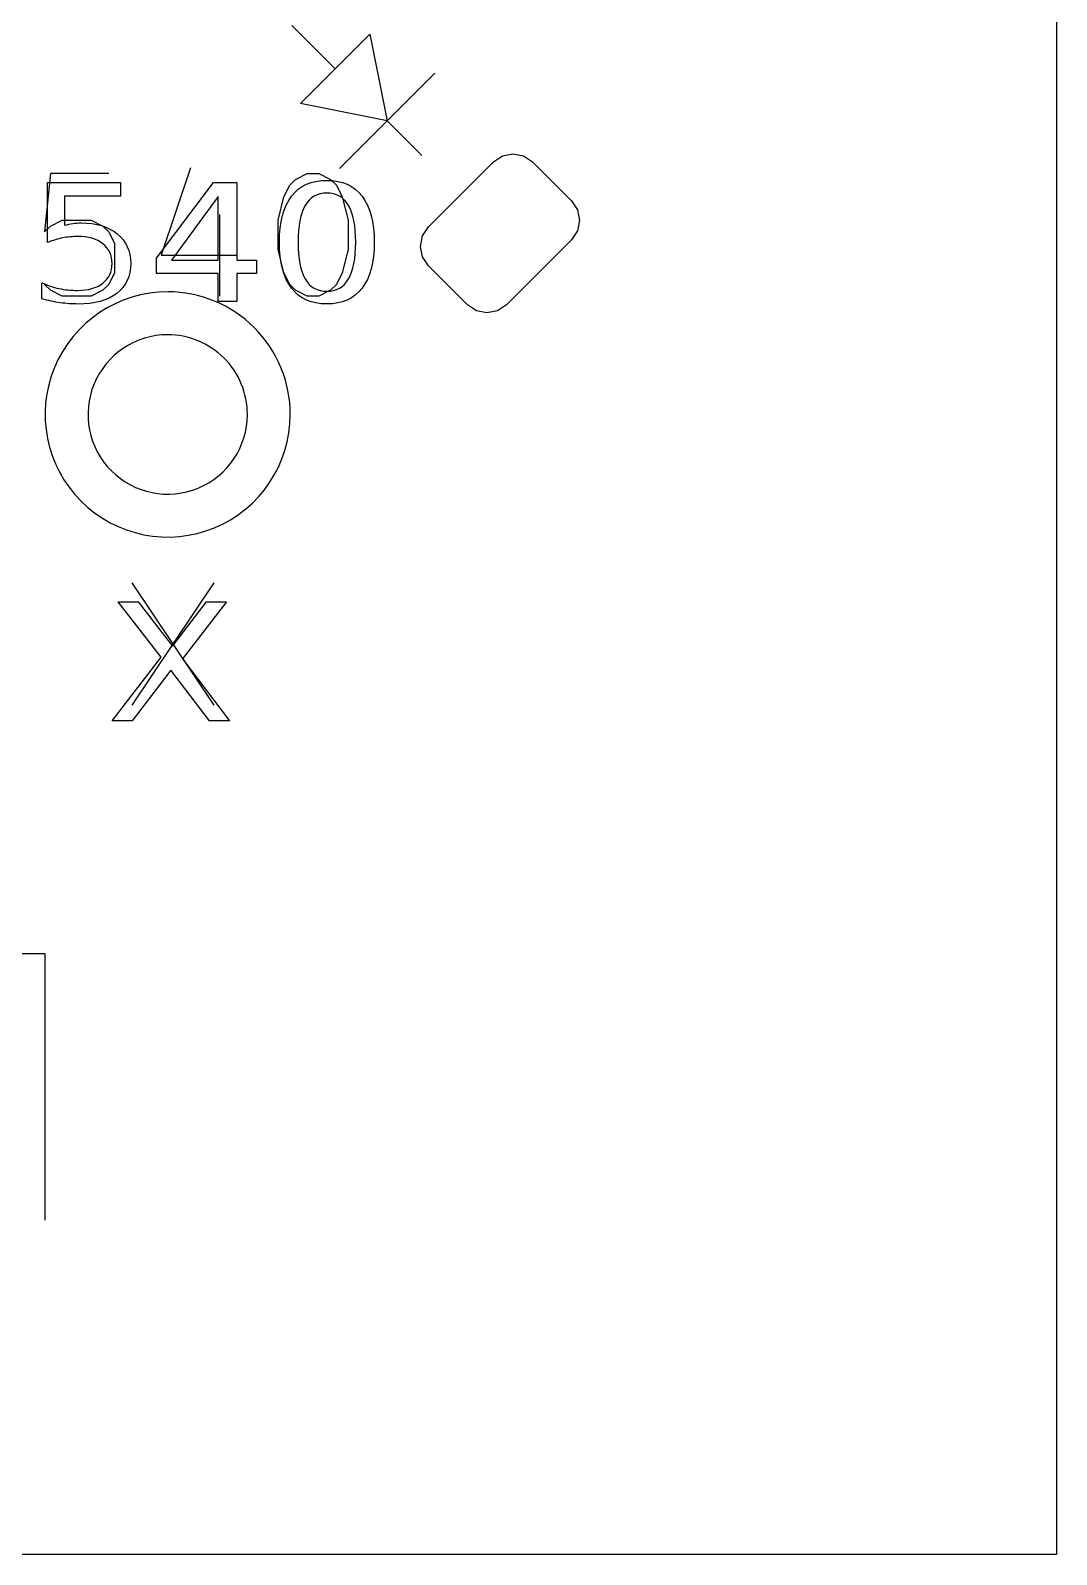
# Model space of a CAD drawing. Header units: millimetres. Extents: x 10 to 287, y 10 to 200.
# Drawn here: x 131.47 to 139.84, y 67.9 to 80.33 of the extents above; entities that cross this region are included whole.
import ezdxf

# ---------------------------------------------------------------- set-up
doc = ezdxf.new("R2010")
doc.units = ezdxf.units.MM
doc.layers.get('0').update_dxf_attribs({"linetype": 'CONTINUOUS'})

msp = doc.modelspace()

# ---------------------------------------------------------------- linework, layer by layer
at = {"color": 2}
msp.add_lwpolyline([(119.5427, 105.2999), (139.8427, 105.2999), (139.8427, 67.8999), (119.5427, 67.8999)], close=True, dxfattribs=at)
at = {"color": 7}
for points in [[(133.9594, 80.0202), (133.6059, 80.3737)], [(133.6766, 79.7374), (134.2423, 80.303)], [(134.2423, 80.303), (134.3837, 79.5959), (133.6766, 79.7374)], [(134.3837, 79.5959), (134.7726, 79.9848)], [(134.3837, 79.5959), (133.9948, 79.207)], [(134.6665, 79.3131), (134.3837, 79.5959)], [(132.7784, 79.2127), (132.5403, 78.4984), (133.1594, 78.4984)], [(132.1118, 79.1651), (131.6356, 79.1651), (131.588, 78.6889), (131.6356, 78.7365), (131.7308, 78.7841), (131.9689, 78.7841), (132.0641, 78.7365), (132.1118, 78.6889), (132.1594, 78.5937), (132.1594, 78.3556), (132.1118, 78.2603), (132.0641, 78.2127), (131.9689, 78.1651), (131.7308, 78.1651), (131.6356, 78.2127), (131.588, 78.2603)], [(131.61329, 78.60321), (131.6133, 79.09185)], [(131.6133, 79.09185), (132.20813, 79.09185), (132.20813, 78.98118), (131.75207, 78.98118), (131.75207, 78.7429)], [(133.0165, 78.8318), (133.0165, 78.1651)], [(131.56603, 78.14234), (131.56603, 78.2745)], [(132.3014, 75.8275), (132.968, 74.8275)], [(132.968, 75.8275), (132.3014, 74.8275)], [(131.5927, 72.7999), (130.9628, 72.7999)], [(131.5927, 70.6271), (131.5927, 72.7999)]]:
    msp.add_lwpolyline(points, dxfattribs=at)
for points in [[(135.356, 78.0933), (135.283, 78.0446), (135.1969, 78.0274), (135.1108, 78.0446), (135.0378, 78.0933), (134.7196, 78.4115), (134.6708, 78.4845), (134.6537, 78.5706), (134.6708, 78.6567), (134.7196, 78.7297), (135.2499, 79.2601), (135.3229, 79.3088), (135.409, 79.326), (135.4951, 79.3088), (135.5681, 79.2601), (135.8863, 78.9419), (135.9351, 78.8689), (135.9522, 78.7828), (135.9351, 78.6967), (135.8863, 78.6237)], [(135.356, 78.0933), (135.283, 78.0446), (135.1969, 78.0274), (135.1108, 78.0446), (135.0378, 78.0933), (134.7196, 78.4115), (134.6708, 78.4845), (134.6537, 78.5706), (134.6708, 78.6567), (134.7196, 78.7297), (135.2499, 79.2601), (135.3229, 79.3088), (135.409, 79.326), (135.4951, 79.3088), (135.5681, 79.2601), (135.8863, 78.9419), (135.9351, 78.8689), (135.9522, 78.7828), (135.9351, 78.6967), (135.8863, 78.6237)], [(135.356, 78.0933), (135.283, 78.0446), (135.1969, 78.0274), (135.1108, 78.0446), (135.0378, 78.0933), (134.7196, 78.4115), (134.6708, 78.4845), (134.6537, 78.5706), (134.6708, 78.6567), (134.7196, 78.7297), (135.2499, 79.2601), (135.3229, 79.3088), (135.409, 79.326), (135.4951, 79.3088), (135.5681, 79.2601), (135.8863, 78.9419), (135.9351, 78.8689), (135.9522, 78.7828), (135.9351, 78.6967), (135.8863, 78.6237)], [(132.96578, 79.09185), (133.1563, 79.09185), (133.1563, 78.4584), (133.31607, 78.4584), (133.31607, 78.34903), (133.1563, 78.34903), (133.1563, 78.11987), (133.00553, 78.11987), (133.00553, 78.34903), (132.49997, 78.34903), (132.49997, 78.47598)], [(133.7308, 79.1651), (133.826, 79.1651), (133.9213, 79.1175), (133.9689, 79.0699), (134.0165, 78.9746), (134.0641, 78.7841), (134.0641, 78.546), (134.0165, 78.3556), (133.9689, 78.2603), (133.9213, 78.2127), (133.826, 78.1651), (133.7308, 78.1651), (133.6356, 78.2127), (133.588, 78.2603), (133.5403, 78.3556), (133.4927, 78.546), (133.4927, 78.7841), (133.5403, 78.9746), (133.588, 79.0699), (133.6356, 79.1175)], [(133.89065, 79.10941)], [(133.00548, 78.97727), (132.62293, 78.4584), (133.00548, 78.4584)], [(133.89065, 79.00525)], [(132.5927, 78.1999)], [(132.5927, 78.1999)], [(132.5927, 78.1999)], [(132.5927, 78.1999)], [(132.5927, 77.8499)], [(132.5927, 77.8499)], [(132.5927, 77.8499)], [(132.5927, 77.8499)], [(132.18946, 75.67188), (132.35223, 75.67188), (132.63052, 75.31057), (132.91031, 75.67188), (133.07309, 75.67188), (132.71304, 75.2051), (133.09709, 74.6999), (132.93432, 74.6999), (132.61927, 75.1133), (132.30198, 74.6999), (132.13845, 74.6999), (132.53826, 75.21877)]]:
    msp.add_lwpolyline(points, close=True, dxfattribs=at)
for points in [[(133.60261, 78.97986), (133.669143, 79.066227), (133.765157, 79.10941), (133.89065, 79.10941)], [(133.89065, 79.10941), (134.01617, 79.10941), (134.111933, 79.066227), (134.17794, 78.97986)], [(133.50361, 78.60487), (133.50361, 78.768923), (133.53661, 78.89392), (133.60261, 78.97986)], [(133.89065, 79.00525), (133.812643, 79.00525), (133.753887, 78.97183), (133.71438, 78.90499)], [(134.06692, 78.90499), (134.02792, 78.97183), (133.969163, 79.00525), (133.89065, 79.00525)], [(134.17794, 78.97986), (134.244473, 78.89392), (134.27774, 78.768923), (134.27774, 78.60487)], [(133.71438, 78.90499), (133.67538, 78.83859), (133.65588, 78.73855), (133.65588, 78.60487)], [(134.12622, 78.60487), (134.12622, 78.738543), (134.106453, 78.838583), (134.06692, 78.90499)], [(131.75207, 78.7429), (131.77407, 78.749567), (131.79607, 78.754333), (131.81807, 78.7572)], [(131.81807, 78.7572), (131.84007, 78.760533), (131.86207, 78.7622), (131.88407, 78.7622)], [(131.88407, 78.7622), (132.00909, 78.7622), (132.108103, 78.732467), (132.18111, 78.673)], [(131.7363, 78.63971), (131.6963, 78.63191), (131.655297, 78.619743), (131.61329, 78.60321)], [(131.85782, 78.65141), (131.817287, 78.65141), (131.77678, 78.64751), (131.7363, 78.63971)], [(132.06335, 78.59221), (132.012817, 78.631677), (131.944307, 78.65141), (131.85782, 78.65141)], [(132.13915, 78.4314), (132.13915, 78.499107), (132.113883, 78.55271), (132.06335, 78.59221)], [(132.18111, 78.673), (132.254123, 78.613533), (132.29063, 78.533023), (132.29063, 78.43147)], [(133.60261, 78.22987), (133.53661, 78.316243), (133.50361, 78.441243), (133.50361, 78.60487)], [(133.65588, 78.60487), (133.65588, 78.471623), (133.67538, 78.37158), (133.71438, 78.30474)], [(134.06692, 78.30474), (134.106453, 78.37158), (134.12622, 78.471623), (134.12622, 78.60487)], [(134.27774, 78.60487), (134.27774, 78.441243), (134.244473, 78.316243), (134.17794, 78.22987)], [(132.06335, 78.2706), (132.113883, 78.310067), (132.13915, 78.363667), (132.13915, 78.4314)], [(132.29063, 78.43147), (132.29063, 78.326877), (132.253123, 78.2455), (132.17811, 78.18734)], [(131.56603, 78.2745), (131.61103, 78.253233), (131.657537, 78.2374), (131.70555, 78.227)], [(132.5927, 78.1999), (132.188238, 78.1999), (131.823601, 77.956258), (131.66882, 77.582583)], [(132.5927, 78.1999), (132.188238, 78.1999), (131.823601, 77.956258), (131.66882, 77.582583)], [(132.5927, 78.1999), (132.188238, 78.1999), (131.823601, 77.956258), (131.66882, 77.582583)], [(132.5927, 78.1999), (132.188238, 78.1999), (131.823601, 77.956258), (131.66882, 77.582583)], [(131.70555, 78.227), (131.75355, 78.2166), (131.804307, 78.2114), (131.85782, 78.2114)], [(131.85782, 78.2114), (131.944333, 78.2114), (132.012843, 78.231133), (132.06335, 78.2706)], [(133.299807, 77.907007), (133.11227, 78.094543), (132.857916, 78.1999), (132.5927, 78.1999)], [(133.299807, 77.907007), (133.11227, 78.094543), (132.857916, 78.1999), (132.5927, 78.1999)], [(133.299807, 77.907007), (133.11227, 78.094543), (132.857916, 78.1999), (132.5927, 78.1999)], [(133.299807, 77.907007), (133.11227, 78.094543), (132.857916, 78.1999), (132.5927, 78.1999)], [(133.89065, 78.10097), (133.765137, 78.10097), (133.669123, 78.143937), (133.60261, 78.22987)], [(133.71438, 78.30474), (133.753913, 78.23834), (133.81267, 78.20514), (133.89065, 78.20514)], [(133.89065, 78.20514), (133.969163, 78.20514), (134.02792, 78.23834), (134.06692, 78.30474)], [(134.17794, 78.22987), (134.11194, 78.143937), (134.016177, 78.10097), (133.89065, 78.10097)], [(131.7168, 78.11114), (131.668267, 78.118073), (131.61801, 78.128473), (131.56603, 78.14234)], [(131.86082, 78.10074), (131.81382, 78.10074), (131.765813, 78.104207), (131.7168, 78.11114)], [(132.17811, 78.18734), (132.103103, 78.129607), (131.99734, 78.10074), (131.86082, 78.10074)], [(132.5927, 77.8499), (132.3298, 77.8499), (132.092786, 77.691533), (131.992178, 77.448644)], [(132.5927, 77.8499), (132.3298, 77.8499), (132.092786, 77.691533), (131.992178, 77.448644)], [(132.5927, 77.8499), (132.3298, 77.8499), (132.092786, 77.691533), (131.992178, 77.448644)], [(132.5927, 77.8499), (132.3298, 77.8499), (132.092786, 77.691533), (131.992178, 77.448644)], [(133.052319, 77.659519), (132.930421, 77.781418), (132.765091, 77.8499), (132.5927, 77.8499)], [(133.052319, 77.659519), (132.930421, 77.781418), (132.765091, 77.8499), (132.5927, 77.8499)], [(133.052319, 77.659519), (132.930421, 77.781418), (132.765091, 77.8499), (132.5927, 77.8499)], [(133.052319, 77.659519), (132.930421, 77.781418), (132.765091, 77.8499), (132.5927, 77.8499)], [(133.5927, 77.1999), (133.5927, 77.465116), (133.487343, 77.71947), (133.299807, 77.907007)], [(133.5927, 77.1999), (133.5927, 77.465116), (133.487343, 77.71947), (133.299807, 77.907007)], [(133.5927, 77.1999), (133.5927, 77.465116), (133.487343, 77.71947), (133.299807, 77.907007)], [(133.5927, 77.1999), (133.5927, 77.465116), (133.487343, 77.71947), (133.299807, 77.907007)], [(131.66882, 77.582583), (131.514039, 77.208909), (131.599595, 76.778791), (131.885593, 76.492793)], [(131.66882, 77.582583), (131.514039, 77.208909), (131.599595, 76.778791), (131.885593, 76.492793)], [(131.66882, 77.582583), (131.514039, 77.208909), (131.599595, 76.778791), (131.885593, 76.492793)], [(131.66882, 77.582583), (131.514039, 77.208909), (131.599595, 76.778791), (131.885593, 76.492793)], [(133.2427, 77.1999), (133.2427, 77.372291), (133.174218, 77.537621), (133.052319, 77.659519)], [(133.2427, 77.1999), (133.2427, 77.372291), (133.174218, 77.537621), (133.052319, 77.659519)], [(133.2427, 77.1999), (133.2427, 77.372291), (133.174218, 77.537621), (133.052319, 77.659519)], [(133.2427, 77.1999), (133.2427, 77.372291), (133.174218, 77.537621), (133.052319, 77.659519)], [(131.992178, 77.448644), (131.891571, 77.205756), (131.947182, 76.926179), (132.133081, 76.740281)], [(131.992178, 77.448644), (131.891571, 77.205756), (131.947182, 76.926179), (132.133081, 76.740281)], [(131.992178, 77.448644), (131.891571, 77.205756), (131.947182, 76.926179), (132.133081, 76.740281)], [(131.992178, 77.448644), (131.891571, 77.205756), (131.947182, 76.926179), (132.133081, 76.740281)], [(132.841444, 76.599378), (133.084333, 76.699986), (133.2427, 76.937), (133.2427, 77.1999)], [(132.841444, 76.599378), (133.084333, 76.699986), (133.2427, 76.937), (133.2427, 77.1999)], [(132.841444, 76.599378), (133.084333, 76.699986), (133.2427, 76.937), (133.2427, 77.1999)], [(132.841444, 76.599378), (133.084333, 76.699986), (133.2427, 76.937), (133.2427, 77.1999)], [(132.975383, 76.27602), (133.349058, 76.430801), (133.5927, 76.795438), (133.5927, 77.1999)], [(132.975383, 76.27602), (133.349058, 76.430801), (133.5927, 76.795438), (133.5927, 77.1999)], [(132.975383, 76.27602), (133.349058, 76.430801), (133.5927, 76.795438), (133.5927, 77.1999)], [(132.975383, 76.27602), (133.349058, 76.430801), (133.5927, 76.795438), (133.5927, 77.1999)], [(132.133081, 76.740281), (132.318979, 76.554382), (132.598556, 76.498771), (132.841444, 76.599378)], [(132.133081, 76.740281), (132.318979, 76.554382), (132.598556, 76.498771), (132.841444, 76.599378)], [(132.133081, 76.740281), (132.318979, 76.554382), (132.598556, 76.498771), (132.841444, 76.599378)], [(132.133081, 76.740281), (132.318979, 76.554382), (132.598556, 76.498771), (132.841444, 76.599378)], [(131.885593, 76.492793), (132.171591, 76.206795), (132.601709, 76.121239), (132.975383, 76.27602)], [(131.885593, 76.492793), (132.171591, 76.206795), (132.601709, 76.121239), (132.975383, 76.27602)], [(131.885593, 76.492793), (132.171591, 76.206795), (132.601709, 76.121239), (132.975383, 76.27602)], [(131.885593, 76.492793), (132.171591, 76.206795), (132.601709, 76.121239), (132.975383, 76.27602)]]:
    msp.add_open_spline(points, degree=3, dxfattribs=at)

doc.saveas('drawing.dxf')
